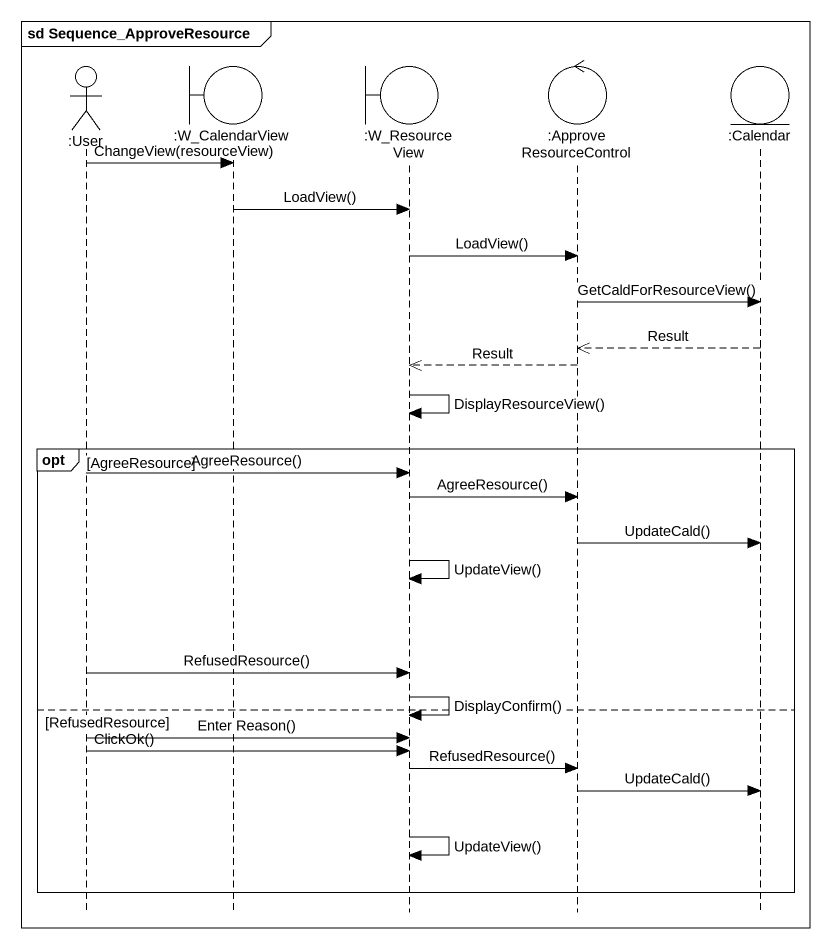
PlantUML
@startuml
mainframe sd Sequence_ApproveResource
hide footbox
actor ":User" as User
boundary ":W_CalendarView" as W_CalendarView
boundary ":W_ResourceView" as W_ResourceView
control ":ApproveResourceControl" as ApproveResourceControl
entity ":Calendar" as Calendar

User -> W_CalendarView : ChangeView(resourceView)
W_CalendarView -> W_ResourceView : LoadView()
W_ResourceView -> ApproveResourceControl : LoadView()
ApproveResourceControl -> Calendar : GetCaldForResourceView()
Calendar -->> ApproveResourceControl : Result
ApproveResourceControl -->> W_ResourceView : Result
W_ResourceView -> W_ResourceView : DisplayResourceView()
opt AgreeResource
  User -> W_ResourceView : AgreeResource()
  W_ResourceView -> ApproveResourceControl : AgreeResource()
  ApproveResourceControl -> Calendar : UpdateCald()
  W_ResourceView -> W_ResourceView : UpdateView()
  User -> W_ResourceView : RefusedResource()
  W_ResourceView -> W_ResourceView : DisplayConfirm()
else RefusedResource
  User -> W_ResourceView : Enter Reason()
  User -> W_ResourceView : ClickOk()
  W_ResourceView -> ApproveResourceControl : RefusedResource()
  ApproveResourceControl -> Calendar : UpdateCald()
  W_ResourceView -> W_ResourceView : UpdateView()
end
@enduml
